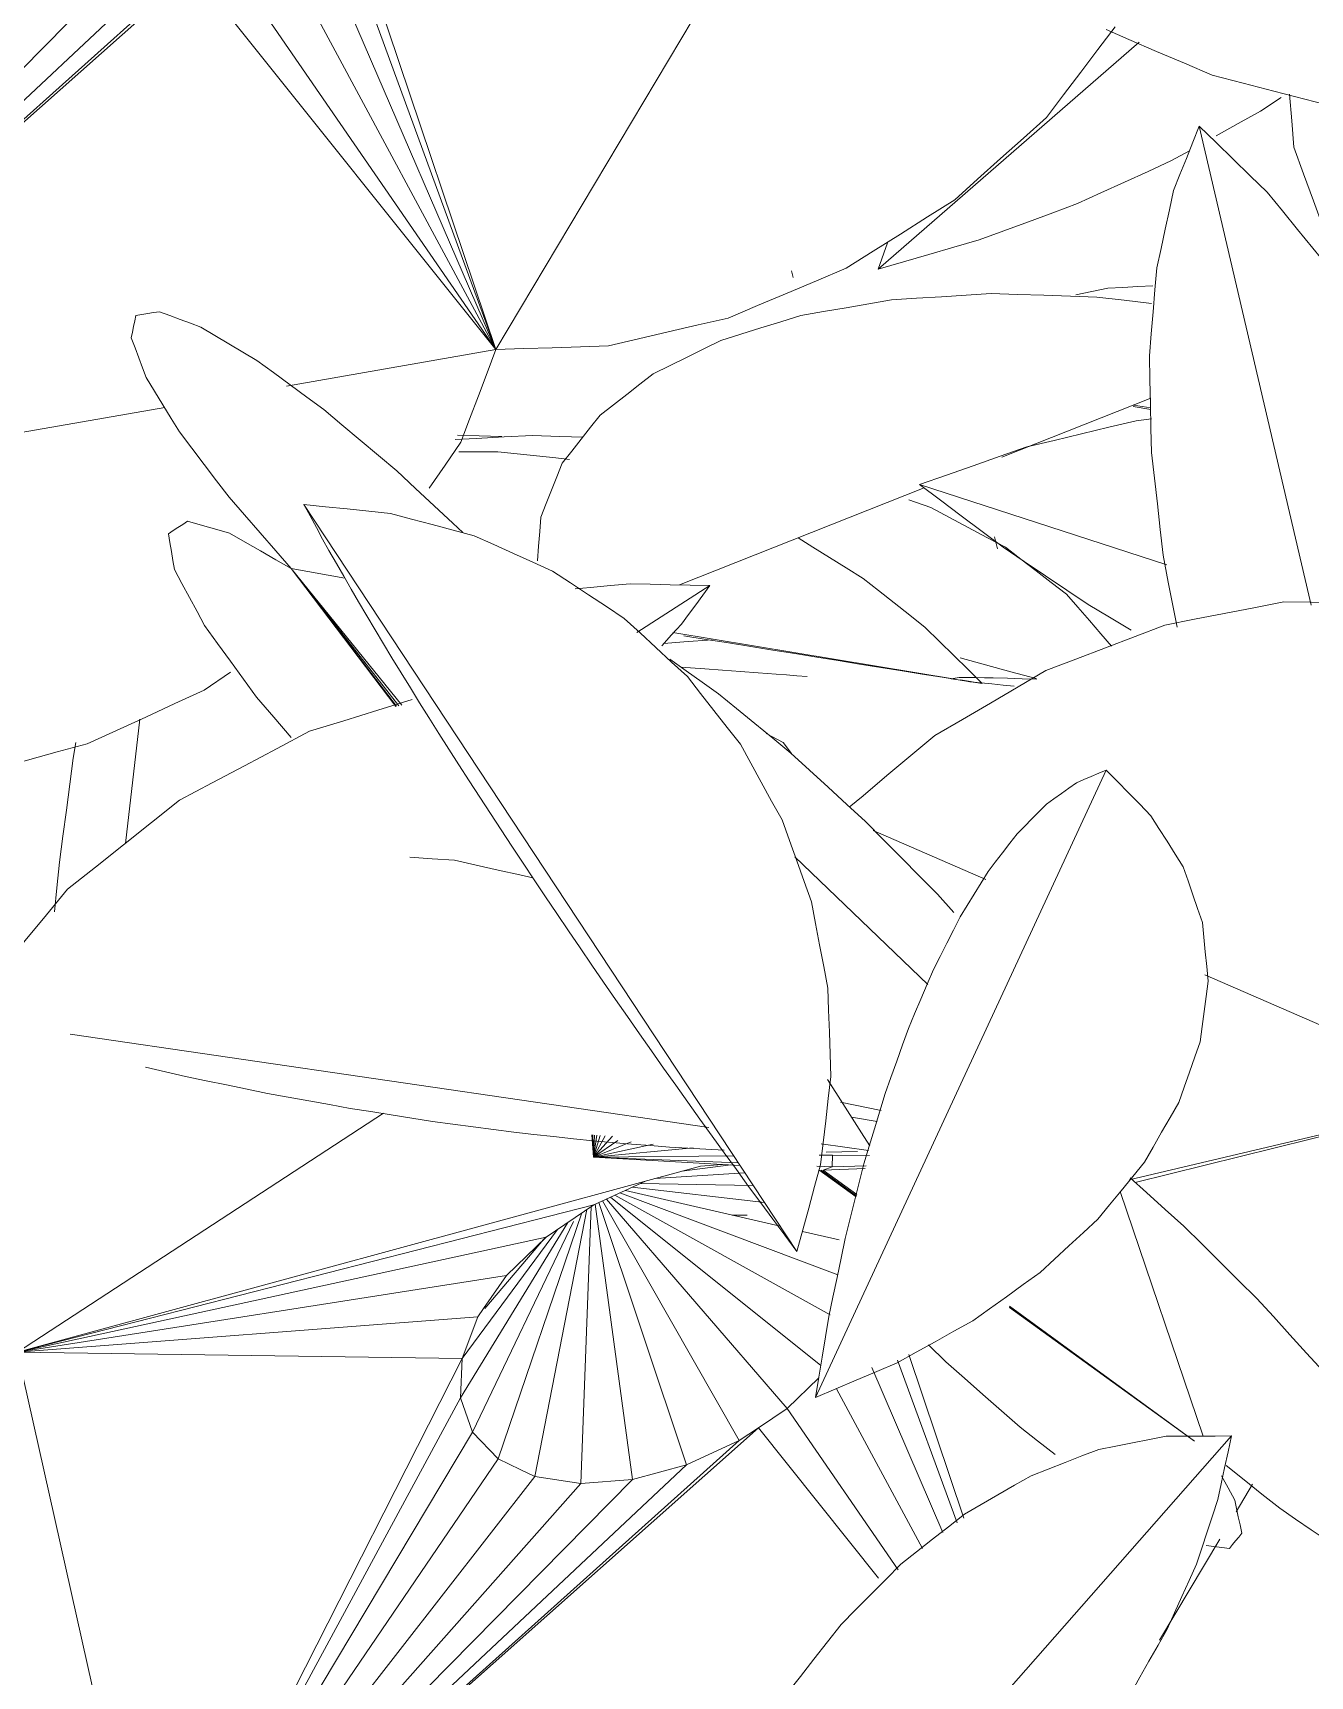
# Model space of a CAD drawing. Header units: metres. Extents: x 13.9 to 26.7, y -0.2 to 3.2.
# Drawn here: x 17.0774 to 17.1379, y 2.6209 to 2.6988 of the extents above; entities that cross this region are included whole.
import ezdxf

# ---------------------------------------------------------------- set-up
doc = ezdxf.new("R2010")
doc.units = ezdxf.units.M
for name, color, linetype, lineweight in [('Importações nas famílias', 10, 'Continuous', 5), ('Quadro estrutural', 7, 'Continuous', 5), ('Vegetação', 7, 'Continuous', 5)]:
    doc.layers.add(name, color=color, linetype=linetype, lineweight=lineweight)

# ---------------------------------------------------------------- blocks, each defined once
blk = doc.blocks.new('Planta_pergolado_12200 - plantas pergolado_skp_Component_12-V1604-Corte 1')
at = {"layer": 'Importações nas famílias'}
for p, q in [((17.130318, 2.680915), (17.129475, 2.681056)), ((17.129499, 2.681129), (17.130312, 2.680994)), ((17.157708, 2.676466), (17.15995, 2.676095)), ((17.160206, 2.676053), (17.16124, 2.675882))]:
    blk.add_line(p, q, dxfattribs=at)
at = {"layer": 'Importações nas famílias', "flags": 128}
for points in [[(17.139237, 2.68676), (17.140133, 2.686664), (17.141051, 2.686565), (17.141969, 2.686467)], [(17.141969, 2.686467), (17.14287, 2.686265), (17.143771, 2.686063), (17.144673, 2.685861), (17.145574, 2.685659)], [(17.145574, 2.685659), (17.146448, 2.685355), (17.147323, 2.685052), (17.148197, 2.684749), (17.149072, 2.684446)], [(17.149072, 2.684446), (17.14991, 2.684045), (17.150747, 2.683644), (17.151585, 2.683243), (17.152423, 2.682842)], [(17.152423, 2.682842), (17.153215, 2.682348), (17.154008, 2.681853), (17.1548, 2.681359), (17.155592, 2.680865)], [(17.155592, 2.680865), (17.156329, 2.680282), (17.157067, 2.6797), (17.157804, 2.679118), (17.158542, 2.678536)], [(17.158542, 2.678536), (17.159216, 2.677873), (17.159891, 2.677209), (17.160566, 2.676546), (17.16124, 2.675882)], [(17.16124, 2.675882), (17.160293, 2.676033), (17.159345, 2.676183), (17.158397, 2.676333), (17.157708, 2.676443)]]:
    blk.add_lwpolyline(points, dxfattribs=at)
blk = doc.blocks.new('Planta_pergolado_12200 - plantas pergolado_skp_Component_16-V1607-Corte 1')
blk.add_blockref('Planta_pergolado_12200 - plantas pergolado_skp_Component_12-V1604-Corte 1', (0, 0))
blk = doc.blocks.new('Planta_pergolado_12200 - plantas pergolado_skp_Component_17-V1615-Corte 1')
at = {"layer": 'Importações nas famílias'}
blk.add_line((17.108068, 2.668718), (17.109193, 2.668641), dxfattribs=at)
at = {"layer": 'Importações nas famílias', "flags": 128}
for points in [[(17.109193, 2.668641), (17.110038, 2.66858), (17.110882, 2.668519), (17.111726, 2.668458), (17.11257, 2.668396)], [(17.11257, 2.668396), (17.113061, 2.668355), (17.113552, 2.668314), (17.114042, 2.668273)]]:
    blk.add_lwpolyline(points, dxfattribs=at)
blk = doc.blocks.new('Planta_pergolado_12200 - plantas pergolado_skp_Component_16-V1616-Corte 1')
blk.add_blockref('Planta_pergolado_12200 - plantas pergolado_skp_Component_17-V1615-Corte 1', (0, 0))
blk = doc.blocks.new('Planta_pergolado_12200 - plantas pergolado_skp_-3067458-Corte 1')
for name in ['Planta_pergolado_12200 - plantas pergolado_skp_Component_16-V1607-Corte 1', 'Planta_pergolado_12200 - plantas pergolado_skp_Component_16-V1616-Corte 1']:
    blk.add_blockref(name, (0, 0))
blk = doc.blocks.new('Planta_pergolado_12200 - plantas pergolado_skp_Component_12-V1820-Corte 1')
at = {"layer": 'Importações nas famílias'}
for p, q in [((17.107682, 2.670366), (17.121045, 2.668157)), ((17.121301, 2.668115), (17.122336, 2.667944))]:
    blk.add_line(p, q, dxfattribs=at)
at = {"layer": 'Importações nas famílias', "flags": 128}
for points in [[(17.097543, 2.678911), (17.098467, 2.678917), (17.099392, 2.678923)], [(17.099392, 2.678923), (17.10031, 2.678824), (17.101228, 2.678726), (17.102146, 2.678627), (17.102788, 2.678558)], [(17.113617, 2.674842), (17.114311, 2.674409), (17.115103, 2.673915), (17.115895, 2.67342), (17.116687, 2.672926)], [(17.116687, 2.672926), (17.117425, 2.672344), (17.118162, 2.671762), (17.1189, 2.67118), (17.119637, 2.670598)], [(17.119637, 2.670598), (17.120312, 2.669934), (17.120986, 2.669271), (17.121661, 2.668607), (17.122336, 2.667944)], [(17.110321, 2.669866), (17.109262, 2.670038), (17.108202, 2.67021)], [(17.114508, 2.669191), (17.113461, 2.66936), (17.112414, 2.669528), (17.111368, 2.669697), (17.110321, 2.669866)], [(17.118544, 2.668545), (17.117535, 2.668707), (17.116526, 2.668868), (17.115517, 2.66903), (17.114508, 2.669191)], [(17.122336, 2.667944), (17.121388, 2.668094), (17.12044, 2.668244), (17.119492, 2.668395), (17.118544, 2.668545)]]:
    blk.add_lwpolyline(points, dxfattribs=at)
blk = doc.blocks.new('Planta_pergolado_12200 - plantas pergolado_skp_Component_12-V1821-Corte 1')
at = {"layer": 'Importações nas famílias'}
for p, q in [((17.105976, 2.67036), (17.109439, 2.672587)), ((17.073641, 2.650814), (17.074064, 2.651712))]:
    blk.add_line(p, q, dxfattribs=at)
at = {"layer": 'Importações nas famílias', "flags": 128}
for points in [[(17.10306, 2.672433), (17.103781, 2.672497), (17.104724, 2.672582), (17.105667, 2.672666)], [(17.105667, 2.672666), (17.10661, 2.672646), (17.107553, 2.672627), (17.108496, 2.672607), (17.109439, 2.672587)], [(17.109439, 2.672587), (17.109102, 2.672128), (17.108766, 2.671669), (17.108429, 2.67121), (17.108093, 2.670751)], [(17.108093, 2.670751), (17.107625, 2.670244), (17.107158, 2.669737)], [(17.074996, 2.653461), (17.075506, 2.65431), (17.076015, 2.65516), (17.076525, 2.65601)]]:
    blk.add_lwpolyline(points, dxfattribs=at)
blk = doc.blocks.new('Planta_pergolado_12200 - plantas pergolado_skp_Component_17-V1824-Corte 1')
at = {"layer": 'Importações nas famílias', "flags": 128}
for points in [[(17.121233, 2.668235), (17.121139, 2.668219), (17.121045, 2.668203), (17.120951, 2.668187), (17.120856, 2.668171)], [(17.120856, 2.668171), (17.121079, 2.668136), (17.121301, 2.668101), (17.121524, 2.668066), (17.121746, 2.668031)], [(17.122851, 2.668219), (17.122446, 2.668223), (17.122042, 2.668227), (17.121638, 2.668231), (17.121233, 2.668235)], [(17.124911, 2.668147), (17.124224, 2.668171), (17.123537, 2.668195), (17.122851, 2.668219)], [(17.121746, 2.668031), (17.12227, 2.667979), (17.122794, 2.667927), (17.123317, 2.667875), (17.123841, 2.667824)]]:
    blk.add_lwpolyline(points, dxfattribs=at)
blk = doc.blocks.new('Planta_pergolado_12200 - plantas pergolado_skp_Component_16-V1825-Corte 1')
for name in ['Planta_pergolado_12200 - plantas pergolado_skp_Component_12-V1820-Corte 1', 'Planta_pergolado_12200 - plantas pergolado_skp_Component_12-V1821-Corte 1', 'Planta_pergolado_12200 - plantas pergolado_skp_Component_17-V1824-Corte 1']:
    blk.add_blockref(name, (0, 0))
blk = doc.blocks.new('Planta_pergolado_12200 - plantas pergolado_skp_Component_12-V1901-Corte 1')
at = {"layer": 'Importações nas famílias'}
for p, q in [((17.123261, 2.678659), (17.130323, 2.681454)), ((17.107996, 2.672617), (17.119589, 2.677206))]:
    blk.add_line(p, q, dxfattribs=at)
at = {"layer": 'Importações nas famílias', "flags": 128}
for points in [[(17.128284, 2.686659), (17.128993, 2.686698), (17.129701, 2.686738), (17.13041, 2.686778)], [(17.118043, 2.686116), (17.116968, 2.68593), (17.115893, 2.685743), (17.114817, 2.685557), (17.113742, 2.685371)], [(17.122751, 2.68641), (17.121574, 2.686336), (17.120397, 2.686263), (17.11922, 2.686189), (17.118043, 2.686116)], [(17.127757, 2.686245), (17.126506, 2.686286), (17.125254, 2.686328), (17.124003, 2.686369), (17.122751, 2.68641)], [(17.126772, 2.686351), (17.127528, 2.686505), (17.128284, 2.686659)], [(17.13035, 2.685936), (17.129054, 2.686091), (17.127757, 2.686245)], [(17.113742, 2.685371), (17.112795, 2.685076), (17.111847, 2.684781), (17.110899, 2.684486), (17.109951, 2.684192)], [(17.109951, 2.684192), (17.109153, 2.683795), (17.108354, 2.683399), (17.107556, 2.683003), (17.106758, 2.682606)], [(17.106758, 2.682606), (17.106127, 2.682118), (17.105497, 2.681629), (17.104867, 2.68114), (17.104237, 2.680652)], [(17.104237, 2.680652), (17.10379, 2.680082), (17.103343, 2.679513), (17.102896, 2.678943), (17.102448, 2.678374)], [(17.102448, 2.678374), (17.102195, 2.677737), (17.101941, 2.6771), (17.101687, 2.676463), (17.101434, 2.675826)], [(17.101434, 2.675826), (17.101379, 2.675137), (17.101325, 2.674448), (17.101271, 2.673758)]]:
    blk.add_lwpolyline(points, dxfattribs=at)
blk = doc.blocks.new('Planta_pergolado_12200 - plantas pergolado_skp_Component_12-V1905-Corte 1')
at = {"layer": 'Importações nas famílias'}
for p, q in [((17.129578, 2.711438), (17.130588, 2.712951)), ((17.113376, 2.687175), (17.113302, 2.687495))]:
    blk.add_line(p, q, dxfattribs=at)
at = {"layer": 'Importações nas famílias', "flags": 128}
for points in [[(17.131703, 2.713823), (17.131855, 2.713882), (17.132008, 2.713941), (17.132161, 2.714), (17.132314, 2.714059)], [(17.132314, 2.714059), (17.132337, 2.713958), (17.13236, 2.713856), (17.132384, 2.713755), (17.132407, 2.713654)], [(17.130588, 2.712951), (17.130867, 2.713169), (17.131145, 2.713387), (17.131424, 2.713605), (17.131703, 2.713823)], [(17.132407, 2.713654), (17.1323, 2.713394), (17.132194, 2.713135), (17.132087, 2.712875), (17.13198, 2.712616)], [(17.128887, 2.712848), (17.129737, 2.712899), (17.130588, 2.712951)], [(17.13198, 2.712616), (17.131746, 2.712204), (17.131512, 2.711793), (17.131278, 2.711381), (17.131044, 2.71097)], [(17.131044, 2.71097), (17.130687, 2.710416), (17.130331, 2.709862)]]:
    blk.add_lwpolyline(points, dxfattribs=at)
blk = doc.blocks.new('Planta_pergolado_12200 - plantas pergolado_skp_Component_17-V1906-Corte 1')
at = {"layer": 'Importações nas famílias', "flags": 128}
for points in [[(17.133219, 2.69675), (17.131905, 2.697315), (17.130591, 2.69788), (17.129277, 2.698445), (17.128198, 2.698909)], [(17.139071, 2.695233), (17.137608, 2.695612), (17.136145, 2.695992), (17.134682, 2.696371), (17.133219, 2.69675)]]:
    blk.add_lwpolyline(points, dxfattribs=at)
blk = doc.blocks.new('Planta_pergolado_12200 - plantas pergolado_skp_Component_16-V1907-Corte 1')
for name in ['Planta_pergolado_12200 - plantas pergolado_skp_Component_17-V1906-Corte 1', 'Planta_pergolado_12200 - plantas pergolado_skp_Component_12-V1905-Corte 1', 'Planta_pergolado_12200 - plantas pergolado_skp_Component_12-V1901-Corte 1']:
    blk.add_blockref(name, (0, 0))
blk = doc.blocks.new('Planta_pergolado_12200 - plantas pergolado_skp_-V1928-Corte 1')
blk.add_blockref('Planta_pergolado_12200 - plantas pergolado_skp_Component_16-V1907-Corte 1', (0, 0))
blk = doc.blocks.new('Planta_pergolado_12200 - plantas pergolado_skp_-3067462-Corte 1')
for name in ['Planta_pergolado_12200 - plantas pergolado_skp_-V1928-Corte 1', 'Planta_pergolado_12200 - plantas pergolado_skp_Component_16-V1825-Corte 1']:
    blk.add_blockref(name, (0, 0))
blk = doc.blocks.new('Planta_pergolado_12200 - plantas pergolado_skp_Component_12-V2050-Corte 1')
at = {"layer": 'Importações nas famílias', "flags": 128}
for points in [[(17.107249, 2.669846), (17.108207, 2.669914), (17.109539, 2.670008)], [(17.121292, 2.669158), (17.122492, 2.668832), (17.123692, 2.668507), (17.124892, 2.668181)]]:
    blk.add_lwpolyline(points, dxfattribs=at)
blk = doc.blocks.new('Planta_pergolado_12200 - plantas pergolado_skp_Component_12-V2051-Corte 1')
at = {"layer": 'Importações nas famílias'}
for p, q in [((17.129771, 2.698319), (17.117403, 2.687574)), ((17.136494, 2.695696), (17.135512, 2.695044)), ((17.132144, 2.693176), (17.131298, 2.692706)), ((17.117403, 2.687574), (17.117841, 2.688806))]:
    blk.add_line(p, q, dxfattribs=at)
at = {"layer": 'Importações nas famílias', "flags": 128}
for points in [[(17.135512, 2.695044), (17.134459, 2.694459), (17.133405, 2.693875)], [(17.131298, 2.692706), (17.130184, 2.692197), (17.12907, 2.691687), (17.127956, 2.691177), (17.126842, 2.690668)], [(17.126842, 2.690668), (17.125679, 2.690238), (17.124517, 2.689809), (17.123355, 2.68938), (17.122193, 2.688951)], [(17.122193, 2.688951), (17.120995, 2.688606), (17.119798, 2.688262), (17.118601, 2.687918), (17.117403, 2.687574)]]:
    blk.add_lwpolyline(points, dxfattribs=at)
blk = doc.blocks.new('Planta_pergolado_12200 - plantas pergolado_skp_Component_16-V2054-Corte 1')
for name in ['Planta_pergolado_12200 - plantas pergolado_skp_Component_12-V2051-Corte 1', 'Planta_pergolado_12200 - plantas pergolado_skp_Component_12-V2050-Corte 1']:
    blk.add_blockref(name, (0, 0))
blk = doc.blocks.new('Planta_pergolado_12200 - plantas pergolado_skp_-V2060-Corte 1')
blk.add_blockref('Planta_pergolado_12200 - plantas pergolado_skp_Component_16-V2054-Corte 1', (0, 0))
blk = doc.blocks.new('Planta_pergolado_12200 - plantas pergolado_skp_-3067464-Corte 1')
blk.add_blockref('Planta_pergolado_12200 - plantas pergolado_skp_-V2060-Corte 1', (0, 0))
blk = doc.blocks.new('Planta_pergolado_12200 - plantas pergolado_skp_-3067465-Corte 1')
for name in ['Planta_pergolado_12200 - plantas pergolado_skp_-3067462-Corte 1', 'Planta_pergolado_12200 - plantas pergolado_skp_-3067464-Corte 1', 'Planta_pergolado_12200 - plantas pergolado_skp_-3067458-Corte 1']:
    blk.add_blockref(name, (0, 0))
blk = doc.blocks.new('Planta_pergolado_12200 - plantas pergolado_skp_Component_12-V2440-Corte 1')
at = {"layer": 'Importações nas famílias'}
blk.add_line((17.119893, 2.676276), (17.118865, 2.676651), dxfattribs=at)
at = {"layer": 'Importações nas famílias', "flags": 128}
for points in [[(17.101033, 2.679691), (17.099699, 2.679623), (17.098366, 2.679555), (17.097374, 2.679504)], [(17.097482, 2.679707), (17.098519, 2.679673), (17.09959, 2.679638)], [(17.103436, 2.679605), (17.102334, 2.679644), (17.101033, 2.679691)], [(17.123435, 2.674396), (17.12255, 2.674866), (17.121664, 2.675336), (17.120779, 2.675806), (17.119893, 2.676276)], [(17.126323, 2.67218), (17.125601, 2.672734), (17.124879, 2.673288), (17.124157, 2.673842), (17.123435, 2.674396)], [(17.128454, 2.66972), (17.127947, 2.670305), (17.127406, 2.67093), (17.126864, 2.671555), (17.126323, 2.67218)]]:
    blk.add_lwpolyline(points, dxfattribs=at)
blk = doc.blocks.new('Planta_pergolado_12200 - plantas pergolado_skp_Component_16-V2443-Corte 1')
blk.add_blockref('Planta_pergolado_12200 - plantas pergolado_skp_Component_12-V2440-Corte 1', (0, 0))
blk = doc.blocks.new('Planta_pergolado_12200 - plantas pergolado_skp_Component_12-V2454-Corte 1')
at = {"layer": 'Importações nas famílias'}
blk.add_line((17.123058, 2.674331), (17.122906, 2.674894), dxfattribs=at)
blk = doc.blocks.new('Planta_pergolado_12200 - plantas pergolado_skp_Component_17-V2457-Corte 1')
at = {"layer": 'Importações nas famílias', "flags": 128}
for points in [[(17.13709, 2.69335), (17.136987, 2.694597), (17.136884, 2.695845)], [(17.13894, 2.688259), (17.138477, 2.689532), (17.138015, 2.690804), (17.137552, 2.692077), (17.13709, 2.69335)]]:
    blk.add_lwpolyline(points, dxfattribs=at)
blk = doc.blocks.new('Planta_pergolado_12200 - plantas pergolado_skp_Component_16-V2458-Corte 1')
for name in ['Planta_pergolado_12200 - plantas pergolado_skp_Component_17-V2457-Corte 1', 'Planta_pergolado_12200 - plantas pergolado_skp_Component_12-V2454-Corte 1']:
    blk.add_blockref(name, (0, 0))
blk = doc.blocks.new('Planta_pergolado_12200 - plantas pergolado_skp_-V2459-Corte 1')
for name in ['Planta_pergolado_12200 - plantas pergolado_skp_Component_16-V2458-Corte 1', 'Planta_pergolado_12200 - plantas pergolado_skp_Component_16-V2443-Corte 1']:
    blk.add_blockref(name, (0, 0))
blk = doc.blocks.new('Planta_pergolado_12200 - plantas pergolado_skp_-3067418-Corte 1')
blk.add_blockref('Planta_pergolado_12200 - plantas pergolado_skp_-V2459-Corte 1', (0, 0))
blk = doc.blocks.new('Planta_pergolado_12200 - plantas pergolado_skp_Component_12-V2462-Corte 1')
at = {"layer": 'Importações nas famílias'}
blk.add_line((17.246336, 2.753364), (17.232564, 2.723657), dxfattribs=at)
at = {"layer": 'Importações nas famílias', "flags": 128}
for points in [[(17.246336, 2.753364), (17.245983, 2.753214), (17.24563, 2.753064), (17.245277, 2.752915), (17.244924, 2.752765)], [(17.248451, 2.751206), (17.247922, 2.751746), (17.247394, 2.752285), (17.246865, 2.752824), (17.246336, 2.753364)], [(17.244924, 2.752765), (17.244571, 2.752513), (17.244218, 2.752261), (17.243864, 2.752009), (17.243511, 2.751757)], [(17.243511, 2.751757), (17.243162, 2.751406), (17.242812, 2.751054), (17.242462, 2.750703), (17.242113, 2.750351)], [(17.249983, 2.748783), (17.2496, 2.749389), (17.249217, 2.749995), (17.248834, 2.750601), (17.248451, 2.751206)], [(17.242113, 2.750351), (17.241771, 2.749904), (17.241429, 2.749457), (17.241087, 2.749011), (17.240745, 2.748564)], [(17.240745, 2.748564), (17.240414, 2.748026), (17.240083, 2.747489), (17.239752, 2.746951), (17.239422, 2.746413)], [(17.250895, 2.74615), (17.250667, 2.746808), (17.250439, 2.747466), (17.250211, 2.748125), (17.249983, 2.748783)], [(17.239422, 2.746413), (17.239106, 2.745791), (17.23879, 2.745169), (17.238475, 2.744547), (17.238159, 2.743925)], [(17.251166, 2.74337), (17.251098, 2.744065), (17.25103, 2.74476), (17.250963, 2.745455), (17.250895, 2.74615)], [(17.238159, 2.743925), (17.237862, 2.743225), (17.237565, 2.742525), (17.237267, 2.741826), (17.23697, 2.741126)], [(17.25079, 2.740507), (17.250884, 2.741223), (17.250978, 2.741939), (17.251072, 2.742654), (17.251166, 2.74337)], [(17.23697, 2.741126), (17.236695, 2.740356), (17.23642, 2.739586), (17.236144, 2.738817), (17.235869, 2.738047)], [(17.249775, 2.73763), (17.250029, 2.738349), (17.250282, 2.739069), (17.250536, 2.739788), (17.25079, 2.740507)], [(17.235869, 2.738047), (17.235618, 2.737216), (17.235368, 2.736385), (17.235117, 2.735554), (17.234867, 2.734723)], [(17.248146, 2.734805), (17.248553, 2.735511), (17.24896, 2.736217), (17.249368, 2.736924), (17.249775, 2.73763)], [(17.234867, 2.734723), (17.234644, 2.733839), (17.234421, 2.732956), (17.234199, 2.732073), (17.233976, 2.73119)], [(17.24594, 2.732098), (17.246492, 2.732775), (17.247043, 2.733451), (17.247594, 2.734128), (17.248146, 2.734805)], [(17.24321, 2.729574), (17.243892, 2.730205), (17.244575, 2.730836), (17.245258, 2.731467), (17.24594, 2.732098)], [(17.233976, 2.73119), (17.233783, 2.730264), (17.233591, 2.729339), (17.233398, 2.728413), (17.233205, 2.727488)], [(17.240019, 2.727291), (17.240817, 2.727862), (17.241614, 2.728433), (17.242412, 2.729003), (17.24321, 2.729574)], [(17.233205, 2.727488), (17.233045, 2.72653), (17.232884, 2.725573), (17.232724, 2.724615), (17.232564, 2.723657)], [(17.236442, 2.725304), (17.237336, 2.7258), (17.238231, 2.726297), (17.239125, 2.726794), (17.240019, 2.727291)], [(17.232564, 2.723657), (17.233533, 2.724069), (17.234503, 2.72448), (17.235473, 2.724892), (17.236442, 2.725304)]]:
    blk.add_lwpolyline(points, dxfattribs=at)
blk = doc.blocks.new('Planta_pergolado_12200 - plantas pergolado_skp_Component_12-V2495-Corte 1')
at = {"layer": 'Importações nas famílias'}
for p, q in [((17.07362, 2.652151), (17.07458, 2.652011)), ((17.07362, 2.652151), (17.0745, 2.651901)), ((17.079142, 2.651345), (17.109394, 2.64693)), ((17.114709, 2.646154), (17.116948, 2.645828))]:
    blk.add_line(p, q, dxfattribs=at)
at = {"layer": 'Importações nas famílias', "flags": 128}
for points in [[(17.097344, 2.659579), (17.096284, 2.659653), (17.095224, 2.659726)], [(17.101056, 2.658745), (17.100436, 2.658885), (17.099405, 2.659116), (17.098374, 2.659348), (17.097344, 2.659579)], [(17.075297, 2.653486), (17.074459, 2.652818), (17.07362, 2.652151)], [(17.082714, 2.649773), (17.083664, 2.649555), (17.084614, 2.649336)], [(17.084614, 2.649336), (17.085583, 2.649137), (17.086552, 2.648938), (17.087521, 2.648739), (17.08849, 2.64854)], [(17.11701, 2.646055), (17.116621, 2.646666), (17.116065, 2.647537), (17.115509, 2.648408), (17.115002, 2.649202)], [(17.08849, 2.64854), (17.089467, 2.648362), (17.090445, 2.648185), (17.091423, 2.648007), (17.092401, 2.64783)], [(17.092401, 2.64783), (17.093376, 2.647676), (17.094352, 2.647522), (17.095328, 2.647368), (17.096303, 2.647214)], [(17.096303, 2.647214), (17.097266, 2.647085), (17.098228, 2.646956), (17.099191, 2.646827), (17.100154, 2.646698)], [(17.100154, 2.646698), (17.101093, 2.646596), (17.102032, 2.646494), (17.102971, 2.646392), (17.103909, 2.64629)], [(17.103909, 2.64629), (17.104814, 2.646215), (17.105719, 2.646141), (17.106624, 2.646067), (17.107529, 2.645992)], [(17.107529, 2.645992), (17.10839, 2.645947), (17.10925, 2.645901), (17.110111, 2.645855)], [(17.114944, 2.645756), (17.115688, 2.645769), (17.116432, 2.645782)]]:
    blk.add_lwpolyline(points, dxfattribs=at)
blk = doc.blocks.new('Planta_pergolado_12200 - plantas pergolado_skp_Component_12-V2464-Corte 1')
at = {"layer": 'Importações nas famílias'}
blk.add_line((17.208338, 2.765947), (17.231692, 2.730568), dxfattribs=at)
at = {"layer": 'Importações nas famílias', "flags": 128}
for points in [[(17.212445, 2.76552), (17.211418, 2.765627), (17.210391, 2.765733), (17.209364, 2.76584), (17.208338, 2.765947)], [(17.208338, 2.765947), (17.208637, 2.7654), (17.208936, 2.764853), (17.209235, 2.764305), (17.209534, 2.763758)], [(17.216405, 2.764459), (17.215415, 2.764724), (17.214425, 2.76499), (17.213435, 2.765255), (17.212445, 2.76552)], [(17.220125, 2.76279), (17.219195, 2.763207), (17.218265, 2.763625), (17.217335, 2.764042), (17.216405, 2.764459)], [(17.209534, 2.763758), (17.209884, 2.76315), (17.210233, 2.762543), (17.210583, 2.761935), (17.210932, 2.761327)], [(17.223518, 2.760552), (17.22267, 2.761111), (17.221821, 2.761671), (17.220973, 2.762231), (17.220125, 2.76279)], [(17.210932, 2.761327), (17.211328, 2.760666), (17.211723, 2.760005), (17.212119, 2.759343), (17.212515, 2.758682)], [(17.226504, 2.757797), (17.225758, 2.758485), (17.225011, 2.759174), (17.224264, 2.759863), (17.223518, 2.760552)], [(17.212515, 2.758682), (17.212953, 2.757974), (17.21339, 2.757267), (17.213828, 2.756559), (17.214266, 2.755851)], [(17.229014, 2.754589), (17.228386, 2.755391), (17.227759, 2.756193), (17.227132, 2.756995), (17.226504, 2.757797)], [(17.214266, 2.755851), (17.21474, 2.755105), (17.215215, 2.754359), (17.21569, 2.753612), (17.216165, 2.752866)], [(17.230987, 2.751005), (17.230494, 2.751901), (17.230001, 2.752797), (17.229507, 2.753693), (17.229014, 2.754589)], [(17.216165, 2.752866), (17.216671, 2.75209), (17.217178, 2.751313), (17.217684, 2.750537), (17.218191, 2.749761)], [(17.232379, 2.747128), (17.232031, 2.748097), (17.231683, 2.749066), (17.231335, 2.750036), (17.230987, 2.751005)], [(17.218191, 2.749761), (17.218724, 2.748963), (17.219256, 2.748165), (17.219789, 2.747367), (17.220322, 2.746569)], [(17.233156, 2.743049), (17.232962, 2.744069), (17.232768, 2.745088), (17.232574, 2.746108), (17.232379, 2.747128)], [(17.220322, 2.746569), (17.220875, 2.745758), (17.221428, 2.744948), (17.221981, 2.744137), (17.222534, 2.743326)], [(17.222534, 2.743326), (17.223101, 2.742512), (17.223668, 2.741698), (17.224235, 2.740883), (17.224802, 2.740069)], [(17.233301, 2.738864), (17.233265, 2.73991), (17.233229, 2.740956), (17.233193, 2.742003), (17.233156, 2.743049)], [(17.224802, 2.740069), (17.225377, 2.73926), (17.225952, 2.738451), (17.226527, 2.737642), (17.227101, 2.736833)], [(17.232809, 2.734671), (17.232932, 2.735719), (17.233055, 2.736767), (17.233178, 2.737816), (17.233301, 2.738864)], [(17.227101, 2.736833), (17.227678, 2.736038), (17.228254, 2.735243), (17.22883, 2.734449), (17.229407, 2.733654)], [(17.231692, 2.730568), (17.231971, 2.731594), (17.23225, 2.732619), (17.23253, 2.733645), (17.232809, 2.734671)], [(17.229407, 2.733654), (17.229978, 2.732883), (17.230549, 2.732111), (17.231121, 2.73134), (17.231692, 2.730568)]]:
    blk.add_lwpolyline(points, dxfattribs=at)
blk = doc.blocks.new('Planta_pergolado_12200 - plantas pergolado_skp_Component_12-V2496-Corte 1')
at = {"layer": 'Importações nas famílias'}
for p, q in [((17.108073, 2.602694), (17.134135, 2.632316)), ((17.106576, 2.604501), (17.10645, 2.603481))]:
    blk.add_line(p, q, dxfattribs=at)
at = {"layer": 'Importações nas famílias', "flags": 128}
for points in [[(17.131044, 2.632311), (17.130248, 2.632154), (17.129451, 2.631996), (17.128655, 2.631838), (17.127858, 2.63168)], [(17.134135, 2.632316), (17.133362, 2.632315), (17.13259, 2.632314), (17.131817, 2.632313), (17.131044, 2.632311)], [(17.13349, 2.629303), (17.133651, 2.630056), (17.133812, 2.63081), (17.133974, 2.631563), (17.134135, 2.632316)], [(17.127858, 2.63168), (17.127056, 2.631369), (17.126254, 2.631058), (17.125452, 2.630747), (17.12465, 2.630436)], [(17.12465, 2.630436), (17.123862, 2.62998), (17.123074, 2.629523), (17.122285, 2.629066), (17.121497, 2.628609)], [(17.132472, 2.626246), (17.132727, 2.62701), (17.132981, 2.627775), (17.133236, 2.628539), (17.13349, 2.629303)], [(17.121497, 2.628609), (17.120741, 2.628017), (17.119984, 2.627425), (17.119228, 2.626834), (17.118472, 2.626242)], [(17.118472, 2.626242), (17.117765, 2.625529), (17.117059, 2.624815), (17.116352, 2.624102), (17.115646, 2.623389)], [(17.131092, 2.623177), (17.131437, 2.623944), (17.131782, 2.624712), (17.132127, 2.625479), (17.132472, 2.626246)], [(17.115646, 2.623389), (17.115005, 2.622572), (17.114365, 2.621754), (17.113725, 2.620936), (17.113085, 2.620119)], [(17.129366, 2.620131), (17.129798, 2.620893), (17.130229, 2.621654), (17.130661, 2.622416), (17.131092, 2.623177)], [(17.113085, 2.620119), (17.112526, 2.619216), (17.111967, 2.618313), (17.111408, 2.61741), (17.11085, 2.616507)], [(17.127312, 2.617142), (17.127826, 2.617889), (17.128339, 2.618637), (17.128852, 2.619384), (17.129366, 2.620131)], [(17.124954, 2.614242), (17.125543, 2.614967), (17.126133, 2.615692), (17.126723, 2.616417), (17.127312, 2.617142)], [(17.11085, 2.616507), (17.110385, 2.61554), (17.109921, 2.614573), (17.109457, 2.613606), (17.108992, 2.612639)], [(17.122317, 2.611465), (17.122976, 2.612159), (17.123636, 2.612853), (17.124295, 2.613548), (17.124954, 2.614242)], [(17.108992, 2.612639), (17.108633, 2.611631), (17.108274, 2.610622), (17.107915, 2.609614), (17.107556, 2.608605)], [(17.119432, 2.60884), (17.120153, 2.609496), (17.120874, 2.610152), (17.121596, 2.610808), (17.122317, 2.611465)], [(17.107556, 2.608605), (17.107311, 2.607579), (17.107066, 2.606553), (17.106821, 2.605527), (17.106576, 2.604501)], [(17.116329, 2.606397), (17.117104, 2.607008), (17.11788, 2.607619), (17.118656, 2.608229), (17.119432, 2.60884)], [(17.113302, 2.60434), (17.113865, 2.604722), (17.114686, 2.60528), (17.115507, 2.605839), (17.116329, 2.606397)], [(17.109769, 2.602255), (17.11047, 2.602664), (17.111328, 2.603164), (17.112186, 2.603664), (17.113044, 2.604164)]]:
    blk.add_lwpolyline(points, dxfattribs=at)
blk = doc.blocks.new('Planta_pergolado_12200 - plantas pergolado_skp_Component_17-V2497-Corte 1')
at = {"layer": 'Importações nas famílias'}
for p, q in [((17.089617, 2.673386), (17.094562, 2.666863)), ((17.089617, 2.673386), (17.094604, 2.666872)), ((17.092156, 2.67293), (17.089617, 2.673386)), ((17.094852, 2.666923), (17.089617, 2.673386)), ((17.094702, 2.666892), (17.089617, 2.673386)), ((17.113459, 2.659747), (17.11975, 2.653693)), ((17.120221, 2.657965), (17.120983, 2.65711)), ((17.115616, 2.64813), (17.11754, 2.647721)), ((17.116146, 2.647409), (17.117358, 2.647211)), ((17.103848, 2.646574), (17.103929, 2.645521)), ((17.103929, 2.645521), (17.103853, 2.646573)), ((17.103929, 2.645521), (17.103894, 2.646571)), ((17.103929, 2.645521), (17.103969, 2.646566)), ((17.104084, 2.646558), (17.103929, 2.645521)), ((17.103929, 2.645521), (17.104249, 2.646547)), ((17.104482, 2.646531), (17.103929, 2.645521)), ((17.10482, 2.646508), (17.103929, 2.645521)), ((17.103929, 2.645521), (17.105074, 2.646301)), ((17.105702, 2.646241), (17.103929, 2.645521)), ((17.103929, 2.645521), (17.106745, 2.646141)), ((17.103929, 2.645521), (17.10864, 2.645959)), ((17.103929, 2.645521), (17.110567, 2.645579)), ((17.114604, 2.645614), (17.115243, 2.64562)), ((17.115243, 2.64562), (17.115228, 2.645063)), ((17.115243, 2.64562), (17.116996, 2.645593)), ((17.103929, 2.645521), (17.110866, 2.645126)), ((17.103929, 2.645521), (17.110789, 2.645243)), ((17.114503, 2.645092), (17.115228, 2.645063)), ((17.114598, 2.644914), (17.116356, 2.643645)), ((17.116372, 2.643694), (17.114699, 2.644908)), ((17.115228, 2.645063), (17.114802, 2.644902)), ((17.116794, 2.644979), (17.114802, 2.644902)), ((17.114802, 2.644902), (17.116389, 2.643744)), ((17.116836, 2.645107), (17.115228, 2.645063)), ((17.132802, 2.632314), (17.128863, 2.643898)), ((17.123622, 2.638468), (17.132386, 2.632075)), ((17.132384, 2.632074), (17.123622, 2.638433)), ((17.123622, 2.638398), (17.132383, 2.632072)), ((17.120606, 2.635825), (17.119783, 2.636625))]:
    blk.add_line(p, q, dxfattribs=at)
at = {"layer": 'Importações nas famílias', "flags": 128}
for points in [[(17.082039, 2.684313), (17.082094, 2.684579), (17.082148, 2.684846), (17.082202, 2.685112), (17.082256, 2.685378)], [(17.082256, 2.685378), (17.082537, 2.685422), (17.082817, 2.685465), (17.083098, 2.685509), (17.083379, 2.685553)], [(17.083379, 2.685553), (17.083867, 2.685371), (17.084356, 2.685189), (17.084844, 2.685008), (17.085332, 2.684826)], [(17.085332, 2.684826), (17.085995, 2.684431), (17.086657, 2.684036), (17.08732, 2.683641), (17.087982, 2.683247)], [(17.082744, 2.682431), (17.082568, 2.682902), (17.082392, 2.683372), (17.082216, 2.683843), (17.082039, 2.684313)], [(17.087982, 2.683247), (17.088774, 2.682666), (17.089566, 2.682085), (17.090357, 2.681504), (17.091149, 2.680923)], [(17.084323, 2.67986), (17.083928, 2.680503), (17.083534, 2.681146), (17.083139, 2.681788), (17.082744, 2.682431)], [(17.091149, 2.680923), (17.092016, 2.680195), (17.092882, 2.679468), (17.093749, 2.67874), (17.094616, 2.678012)], [(17.086667, 2.676775), (17.086081, 2.677546), (17.085495, 2.678317), (17.084909, 2.679089), (17.084323, 2.67986)], [(17.094616, 2.678012), (17.095499, 2.677188), (17.096382, 2.676363), (17.097265, 2.675539), (17.09774, 2.675095)], [(17.089617, 2.673386), (17.088879, 2.674233), (17.088142, 2.675081), (17.087404, 2.675928), (17.086667, 2.676775)], [(17.083801, 2.675039), (17.084025, 2.675186), (17.084249, 2.675333), (17.084473, 2.67548), (17.084697, 2.675627)], [(17.084697, 2.675627), (17.085196, 2.675485), (17.085695, 2.675344), (17.086194, 2.675202), (17.086693, 2.67506)], [(17.08408, 2.673346), (17.08401, 2.673769), (17.08394, 2.674192), (17.08387, 2.674616), (17.083801, 2.675039)], [(17.086693, 2.67506), (17.087424, 2.674642), (17.088155, 2.674223), (17.088886, 2.673805), (17.089617, 2.673386)], [(17.085511, 2.670693), (17.085153, 2.671356), (17.084796, 2.672019), (17.084438, 2.672683), (17.08408, 2.673346)], [(17.087972, 2.667306), (17.087357, 2.668153), (17.086741, 2.668999), (17.086126, 2.669846), (17.085511, 2.670693)], [(17.107538, 2.669098), (17.108308, 2.668551), (17.109078, 2.668005), (17.109848, 2.667458)], [(17.109848, 2.667458), (17.110704, 2.666756), (17.111561, 2.666054), (17.112417, 2.665352), (17.113273, 2.664651)], [(17.089612, 2.66539), (17.088792, 2.666348), (17.087972, 2.667306)], [(17.113273, 2.664651), (17.114158, 2.663841), (17.115042, 2.663032), (17.115927, 2.662222), (17.116811, 2.661413)], [(17.116811, 2.661413), (17.117664, 2.660551), (17.118516, 2.659689), (17.119368, 2.658827), (17.120221, 2.657965)], [(17.12933, 2.644539), (17.130112, 2.643838), (17.130995, 2.643046), (17.131879, 2.642254)], [(17.131879, 2.642254), (17.132743, 2.641398), (17.133606, 2.640542), (17.13447, 2.639686), (17.135333, 2.63883)], [(17.135333, 2.63883), (17.136118, 2.637968), (17.136902, 2.637107), (17.137687, 2.636245), (17.138471, 2.635384)], [(17.124127, 2.632734), (17.123247, 2.633507), (17.122367, 2.63428), (17.121486, 2.635053), (17.120606, 2.635825)], [(17.125785, 2.631444), (17.124956, 2.632089), (17.124127, 2.632734)], [(17.136422, 2.628895), (17.135579, 2.629569), (17.134735, 2.630243), (17.133891, 2.630918)], [(17.133667, 2.630435), (17.133977, 2.629857), (17.134286, 2.629278)], [(17.134286, 2.629278), (17.134371, 2.628886), (17.134456, 2.628494), (17.13454, 2.628102), (17.134625, 2.62771)], [(17.139406, 2.626852), (17.13866, 2.627363), (17.137914, 2.627873), (17.137168, 2.628384), (17.136422, 2.628895)], [(17.134625, 2.62771), (17.134479, 2.627532), (17.134333, 2.627353), (17.134187, 2.627175), (17.134041, 2.626996)], [(17.134041, 2.626996), (17.133674, 2.627043), (17.133307, 2.62709), (17.13294, 2.627137)]]:
    blk.add_lwpolyline(points, dxfattribs=at)
blk = doc.blocks.new('Planta_pergolado_12200 - plantas pergolado_skp_Component_16-V2498-Corte 1')
for name, p in [('Planta_pergolado_12200 - plantas pergolado_skp_Component_17-V2497-Corte 1', (0, 0)), ('Planta_pergolado_12200 - plantas pergolado_skp_Component_12-V2464-Corte 1', (-0.118134, -0.08952)), ('Planta_pergolado_12200 - plantas pergolado_skp_Component_12-V2462-Corte 1', (-0.118134, -0.08952)), ('Planta_pergolado_12200 - plantas pergolado_skp_Component_12-V2495-Corte 1', (0, 0)), ('Planta_pergolado_12200 - plantas pergolado_skp_Component_12-V2496-Corte 1', (0, 0))]:
    blk.add_blockref(name, p)
blk = doc.blocks.new('Planta_pergolado_12200 - plantas pergolado_skp_Component_12-V2544-Corte 1')
at = {"layer": 'Importações nas famílias'}
for p, q in [((17.129624, 2.680389), (17.130347, 2.680484)), ((17.131069, 2.67357), (17.119367, 2.677373)), ((17.154005, 2.666117), (17.150168, 2.667364)), ((17.162028, 2.666081), (17.162134, 2.665189)), ((17.162345, 2.663407), (17.160261, 2.664084)), ((17.162267, 2.664067), (17.162345, 2.663407))]:
    blk.add_line(p, q, dxfattribs=at)
at = {"layer": 'Importações nas famílias', "flags": 128}
for points in [[(17.142669, 2.680852), (17.143332, 2.680783), (17.144517, 2.680659)], [(17.144517, 2.680659), (17.145608, 2.680393), (17.146699, 2.680126), (17.14779, 2.679859), (17.148881, 2.679593)], [(17.124448, 2.67915), (17.125742, 2.67946), (17.127036, 2.679769), (17.12833, 2.680079), (17.129624, 2.680389)], [(17.119367, 2.677373), (17.120637, 2.677817), (17.121907, 2.678261), (17.123177, 2.678705), (17.124448, 2.67915)], [(17.148881, 2.679593), (17.149852, 2.679189), (17.150824, 2.678785), (17.151796, 2.678382), (17.152767, 2.677978)], [(17.152767, 2.677978), (17.153596, 2.677447), (17.154426, 2.676916), (17.155255, 2.676385), (17.156085, 2.675854)], [(17.123318, 2.674405), (17.12233, 2.675147), (17.121343, 2.675889), (17.120355, 2.676631), (17.119367, 2.677373)], [(17.156085, 2.675854), (17.156752, 2.675208), (17.15742, 2.674562), (17.158088, 2.673916), (17.158755, 2.673269)], [(17.127348, 2.671692), (17.126341, 2.672371), (17.125333, 2.673049), (17.124326, 2.673727), (17.123318, 2.674405)], [(17.158755, 2.673269), (17.159246, 2.672523), (17.159736, 2.671777), (17.160226, 2.671031), (17.160717, 2.670285)], [(17.129381, 2.670478), (17.128364, 2.671085), (17.127348, 2.671692)], [(17.160717, 2.670285), (17.161018, 2.669457), (17.16132, 2.668629), (17.161621, 2.6678), (17.161923, 2.666972)], [(17.162345, 2.663407), (17.161731, 2.663186), (17.161117, 2.662964), (17.160502, 2.662743), (17.159888, 2.662522)], [(17.159888, 2.662522), (17.159192, 2.662397), (17.158496, 2.662272)]]:
    blk.add_lwpolyline(points, dxfattribs=at)
blk = doc.blocks.new('Planta_pergolado_12200 - plantas pergolado_skp_Component_12-V2546-Corte 1')
at = {"layer": 'Importações nas famílias'}
for p, q in [((17.081763, 2.660371), (17.082443, 2.666259)), ((17.079293, 2.664408), (17.07942, 2.665159))]:
    blk.add_line(p, q, dxfattribs=at)
at = {"layer": 'Importações nas famílias', "flags": 128}
for points in [[(17.078638, 2.659485), (17.078802, 2.660716), (17.078966, 2.661947), (17.079129, 2.663177), (17.079293, 2.664408)], [(17.078408, 2.657137), (17.078519, 2.658267), (17.078638, 2.659485)]]:
    blk.add_lwpolyline(points, dxfattribs=at)
blk = doc.blocks.new('Planta_pergolado_12200 - plantas pergolado_skp_Component_17-V2550-Corte 1')
at = {"layer": 'Importações nas famílias'}
for p, q in [((17.119336, 2.717376), (17.0993, 2.683759)), ((17.0993, 2.683759), (17.090393, 2.710194)), ((17.0993, 2.683759), (17.090307, 2.708331)), ((17.089562, 2.706353), (17.0993, 2.683759)), ((17.088208, 2.704395), (17.0993, 2.683759)), ((17.086337, 2.702589), (17.0993, 2.683759)), ((17.056383, 2.676261), (17.084983, 2.701673)), ((17.084983, 2.701673), (17.0993, 2.683759)), ((17.056383, 2.676261), (17.084078, 2.70106)), ((17.056383, 2.676261), (17.081584, 2.699911)), ((17.056383, 2.676261), (17.079024, 2.699221)), ((17.089393, 2.682029), (17.0993, 2.683759)), ((17.056383, 2.676261), (17.083628, 2.681021)), ((17.085486, 2.667634), (17.086739, 2.668482))]:
    blk.add_line(p, q, dxfattribs=at)
at = {"layer": 'Importações nas famílias', "flags": 128}
for points in [[(17.125375, 2.69475), (17.126188, 2.695824), (17.127, 2.696899), (17.127813, 2.697974), (17.128626, 2.699048)], [(17.12103, 2.690848), (17.122116, 2.691823), (17.123202, 2.692799), (17.124289, 2.693774), (17.125375, 2.69475)], [(17.115887, 2.687608), (17.117172, 2.688418), (17.118458, 2.689228), (17.119744, 2.690038), (17.12103, 2.690848)], [(17.110296, 2.685252), (17.111694, 2.685841), (17.113091, 2.68643), (17.114489, 2.687019), (17.115887, 2.687608)], [(17.104638, 2.683939), (17.106053, 2.684267), (17.107467, 2.684595), (17.108881, 2.684923), (17.110296, 2.685252)], [(17.097647, 2.679373), (17.09806, 2.680469), (17.098473, 2.681566), (17.098887, 2.682663), (17.0993, 2.683759)], [(17.0993, 2.683759), (17.100634, 2.683804), (17.101969, 2.683849), (17.103304, 2.683894), (17.104638, 2.683939)], [(17.096146, 2.677201), (17.096896, 2.678287), (17.097647, 2.679373)], [(17.079955, 2.665086), (17.081338, 2.665723), (17.082721, 2.66636), (17.084104, 2.666997), (17.085486, 2.667634)], [(17.07428, 2.663555), (17.075699, 2.663938), (17.077118, 2.664321), (17.078536, 2.664704), (17.079955, 2.665086)]]:
    blk.add_lwpolyline(points, dxfattribs=at)
blk = doc.blocks.new('Planta_pergolado_12200 - plantas pergolado_skp_Component_16-V2551-Corte 1')
for name in ['Planta_pergolado_12200 - plantas pergolado_skp_Component_17-V2550-Corte 1', 'Planta_pergolado_12200 - plantas pergolado_skp_Component_12-V2544-Corte 1', 'Planta_pergolado_12200 - plantas pergolado_skp_Component_12-V2546-Corte 1']:
    blk.add_blockref(name, (0, 0))
blk = doc.blocks.new('Planta_pergolado_12200 - plantas pergolado_skp_Component_12-V2549-Corte 1')
at = {"layer": 'Importações nas famílias'}
for p, q in [((17.105855, 2.763309), (17.111149, 2.740619)), ((17.12029, 2.718536), (17.120078, 2.717411))]:
    blk.add_line(p, q, dxfattribs=at)
at = {"layer": 'Importações nas famílias', "flags": 128}
for points in [[(17.104639, 2.760249), (17.104943, 2.761014), (17.105247, 2.761779), (17.105551, 2.762544), (17.105855, 2.763309)], [(17.105855, 2.763309), (17.106658, 2.762525), (17.107462, 2.761741), (17.108265, 2.760957), (17.109068, 2.760173)], [(17.103846, 2.756594), (17.104045, 2.757508), (17.104243, 2.758421), (17.104441, 2.759335), (17.104639, 2.760249)], [(17.109068, 2.760173), (17.109791, 2.759292), (17.110513, 2.758411), (17.111236, 2.757529), (17.111959, 2.756648)], [(17.103496, 2.752431), (17.103584, 2.753472), (17.103671, 2.754513), (17.103759, 2.755553), (17.103846, 2.756594)], [(17.111959, 2.756648), (17.112593, 2.75568), (17.113227, 2.754711), (17.113861, 2.753743), (17.114496, 2.752775)], [(17.103596, 2.747858), (17.103571, 2.749001), (17.103546, 2.750145), (17.103521, 2.751288), (17.103496, 2.752431)], [(17.114496, 2.752775), (17.115034, 2.75173), (17.115573, 2.750685), (17.116112, 2.74964), (17.11665, 2.748595)], [(17.11665, 2.748595), (17.117088, 2.747485), (17.117525, 2.746375), (17.117962, 2.745265), (17.118399, 2.744156)], [(17.104145, 2.742982), (17.104008, 2.744201), (17.103871, 2.74542), (17.103733, 2.746639), (17.103596, 2.747858)], [(17.118399, 2.744156), (17.11873, 2.742993), (17.119061, 2.741831), (17.119392, 2.740669), (17.119722, 2.739506)], [(17.104805, 2.739581), (17.104637, 2.740449), (17.104391, 2.741715), (17.104145, 2.742982)]]:
    blk.add_lwpolyline(points, dxfattribs=at)
blk = doc.blocks.new('Planta_pergolado_12200 - plantas pergolado_skp_Component_17-V2578-Corte 1')
at = {"layer": 'Importações nas famílias'}
for p, q in [((17.112909, 2.665154), (17.112101, 2.665585)), ((17.113302, 2.664639), (17.112909, 2.665154)), ((17.117165, 2.660989), (17.122511, 2.658664)), ((17.132876, 2.654157), (17.146089, 2.648411)), ((17.146089, 2.648411), (17.12929, 2.644448)), ((17.12958, 2.644315), (17.146089, 2.648411)), ((17.093985, 2.647601), (17.076648, 2.636279)), ((17.076648, 2.636279), (17.10899, 2.645096)), ((17.106823, 2.644506), (17.111092, 2.644784)), ((17.108104, 2.644855), (17.110424, 2.645151)), ((17.110023, 2.645174), (17.10899, 2.645096)), ((17.103936, 2.643257), (17.106392, 2.644388)), ((17.105756, 2.644095), (17.112023, 2.643374)), ((17.106145, 2.644274), (17.111488, 2.644184)), ((17.103936, 2.643257), (17.076648, 2.636279)), ((17.101677, 2.641728), (17.103936, 2.643257)), ((17.105778, 2.630256), (17.104002, 2.643287)), ((17.104179, 2.643369), (17.108337, 2.630946)), ((17.110831, 2.632095), (17.104355, 2.64345)), ((17.104536, 2.643533), (17.113091, 2.633625)), ((17.104727, 2.643621), (17.114684, 2.635652)), ((17.104935, 2.643717), (17.115125, 2.63805)), ((17.105167, 2.643824), (17.115497, 2.639953)), ((17.105436, 2.643948), (17.112767, 2.642246)), ((17.102706, 2.642424), (17.097621, 2.634123)), ((17.102983, 2.642478), (17.098201, 2.632502)), ((17.099406, 2.631234), (17.103373, 2.642876)), ((17.103615, 2.643039), (17.101155, 2.630405)), ((17.103328, 2.630071), (17.10382, 2.643178)), ((17.076648, 2.636279), (17.101677, 2.641728)), ((17.102227, 2.6421), (17.097707, 2.635985)), ((17.098788, 2.638357), (17.10166, 2.641728)), ((17.099807, 2.639922), (17.101677, 2.641728)), ((17.113818, 2.642002), (17.115561, 2.641598)), ((17.076648, 2.636279), (17.099807, 2.639922)), ((17.098725, 2.638357), (17.099807, 2.639922)), ((17.098453, 2.637964), (17.076648, 2.636279)), ((17.098453, 2.637964), (17.097707, 2.635985)), ((17.098725, 2.638357), (17.098453, 2.637964)), ((17.081682, 2.613794), (17.076648, 2.636279)), ((17.097707, 2.635985), (17.076648, 2.636279)), ((17.097707, 2.635985), (17.085053, 2.61107)), ((17.097707, 2.635985), (17.097621, 2.634123)), ((17.117104, 2.635557), (17.120468, 2.627754)), ((17.121143, 2.628212), (17.118324, 2.635913)), ((17.12146, 2.628427), (17.118851, 2.63617)), ((17.113091, 2.633625), (17.11459, 2.635072)), ((17.085128, 2.610986), (17.097621, 2.634123)), ((17.097621, 2.634123), (17.098201, 2.632502)), ((17.115435, 2.634549), (17.119497, 2.626991)), ((17.111736, 2.632708), (17.113091, 2.633625)), ((17.113091, 2.633625), (17.118357, 2.625974)), ((17.085255, 2.610841), (17.098201, 2.632502)), ((17.086074, 2.609906), (17.111736, 2.632708)), ((17.098201, 2.632502), (17.099406, 2.631234)), ((17.110831, 2.632095), (17.111736, 2.632708)), ((17.111736, 2.632708), (17.117426, 2.625589)), ((17.086064, 2.609918), (17.110831, 2.632095)), ((17.108337, 2.630946), (17.110831, 2.632095)), ((17.085418, 2.610654), (17.099406, 2.631234)), ((17.086003, 2.609987), (17.108337, 2.630946)), ((17.099406, 2.631234), (17.100454, 2.630737)), ((17.105778, 2.630256), (17.108337, 2.630946)), ((17.085596, 2.610451), (17.101155, 2.630405)), ((17.085764, 2.61026), (17.103328, 2.630071)), ((17.085903, 2.610102), (17.105778, 2.630256)), ((17.100454, 2.630737), (17.101155, 2.630405)), ((17.101155, 2.630405), (17.103328, 2.630071)), ((17.103328, 2.630071), (17.105778, 2.630256)), ((17.135136, 2.630034), (17.13436, 2.628731)), ((17.133582, 2.627427), (17.130733, 2.622647))]:
    blk.add_line(p, q, dxfattribs=at)
at = {"layer": 'Importações nas famílias', "flags": 128}
for points in [[(17.136607, 2.671807), (17.135201, 2.671534), (17.133795, 2.671261), (17.132389, 2.670988), (17.130983, 2.670716)], [(17.141837, 2.671755), (17.14053, 2.671768), (17.139222, 2.671781), (17.137915, 2.671794), (17.136607, 2.671807)], [(17.130983, 2.670716), (17.129574, 2.670176), (17.128165, 2.669637), (17.126757, 2.669097), (17.125348, 2.668557)], [(17.125348, 2.668557), (17.124032, 2.667788), (17.122717, 2.667018), (17.121401, 2.666248), (17.120086, 2.665478)], [(17.095333, 2.667192), (17.093714, 2.666689), (17.092096, 2.666186), (17.090478, 2.665683)], [(17.090478, 2.665683), (17.08894, 2.664868), (17.087402, 2.664054), (17.085864, 2.663239), (17.084327, 2.662425)], [(17.120086, 2.665478), (17.118953, 2.664531), (17.117821, 2.663584), (17.116688, 2.662636), (17.116027, 2.662084)], [(17.084327, 2.662425), (17.083, 2.661369), (17.081674, 2.660313), (17.080348, 2.659257), (17.079022, 2.658201)], [(17.079022, 2.658201), (17.078021, 2.656993), (17.077019, 2.655786), (17.076018, 2.654578), (17.075017, 2.653371)]]:
    blk.add_lwpolyline(points, dxfattribs=at)
blk = doc.blocks.new('Planta_pergolado_12200 - plantas pergolado_skp_Component_16-V2579-Corte 1')
for name, p in [('Planta_pergolado_12200 - plantas pergolado_skp_Component_12-V2549-Corte 1', (0.026753, -0.068965)), ('Planta_pergolado_12200 - plantas pergolado_skp_Component_17-V2578-Corte 1', (0, 0))]:
    blk.add_blockref(name, p)
blk = doc.blocks.new('Planta_pergolado_12200 - plantas pergolado_skp_-V2587-Corte 1')
for name in ['Planta_pergolado_12200 - plantas pergolado_skp_Component_16-V2551-Corte 1', 'Planta_pergolado_12200 - plantas pergolado_skp_Component_16-V2579-Corte 1']:
    blk.add_blockref(name, (0, 0))
blk = doc.blocks.new('Planta_pergolado_12200 - plantas pergolado_skp_-3067420-Corte 1')
for name in ['Planta_pergolado_12200 - plantas pergolado_skp_-V2587-Corte 1', 'Planta_pergolado_12200 - plantas pergolado_skp_Component_16-V2498-Corte 1']:
    blk.add_blockref(name, (0, 0))
blk = doc.blocks.new('Planta_pergolado_12200 - plantas pergolado_skp_-3067421-Corte 1')
for name in ['Planta_pergolado_12200 - plantas pergolado_skp_-3067420-Corte 1', 'Planta_pergolado_12200 - plantas pergolado_skp_-3067418-Corte 1']:
    blk.add_blockref(name, (0, 0))
blk = doc.blocks.new('Planta_pergolado_12200 - Planta_pergolado_12200-3067476-Corte 1')
for name in ['Planta_pergolado_12200 - plantas pergolado_skp_-3067465-Corte 1', 'Planta_pergolado_12200 - plantas pergolado_skp_-3067421-Corte 1']:
    blk.add_blockref(name, (0, 0))
blk = doc.blocks.new('Tram - Tram-V4407-Corte 1')
at = {"layer": 'Quadro estrutural', "color": 10}
blk.add_line((17.111201, 2.642776), (17.110484, 2.642776), dxfattribs=at)

msp = doc.modelspace()

# ---------------------------------------------------------------- block references
at = {"layer": 'Quadro estrutural', "color": 10}
msp.add_blockref('Tram - Tram-V4407-Corte 1', (0, 0), dxfattribs=at)
at = {"layer": 'Vegetação', "color": 10}
msp.add_blockref('Planta_pergolado_12200 - Planta_pergolado_12200-3067476-Corte 1', (0, 0), dxfattribs=at)

doc.saveas('drawing.dxf')
